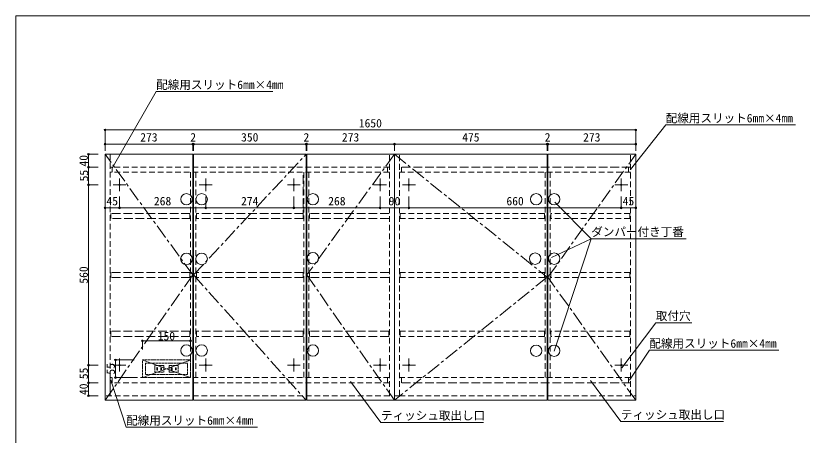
# Model space of a CAD drawing. Units: millimetres at full size, sheet at 1:9. Extents: x -1874 to 1873, y -1240 to 1240.
# Drawn here: x -1874 to 571, y -64 to 1240 of the extents above; entities that cross this region are included whole.
import ezdxf
from ezdxf.enums import TextEntityAlignment as Align

# ---------------------------------------------------------------- set-up
doc = ezdxf.new("R2010")
doc.units = ezdxf.units.MM
doc.header["$LTSCALE"] = 9
doc.header["$PDMODE"] = 32
doc.header["$PDSIZE"] = 5.4
for name, pattern in [('CHAIN1', [8, 5, -1, 1, -1]), ('DASHED2', [3, 2, -1]), ('DASHED3', [4, 3, -1]), ('USER1', [1, 0.8, -0.2])]:
    doc.linetypes.add(name, pattern=pattern)
doc.layers.add('0-0_0', color=7, linetype='Continuous', lineweight=15)
doc.layers.add('1-0', color=7, linetype='Continuous', lineweight=15)
doc.styles.add('ＭＳ ゴシック', font='')
doc.styles.get('ＭＳ ゴシック').set_extended_font_data('MS Gothic')

msp = doc.modelspace()

# ---------------------------------------------------------------- linework, layer by layer
at = {"layer": '0-0_0', "lineweight": 18}
msp.add_lwpolyline([(-1874.068, -1240.29), (1873.294, -1240.29), (1873.294, 1239.758), (-1874.068, 1239.758)], close=True, dxfattribs=at)
at = {"layer": '1-0'}
for p, q in [((-1574.409, 766.235), (-1437.286, 1004.162)), ((37.314, 761.889), (146.776, 900.351)), ((398.235, 900.351), (550.482, 900.351)), ((-1596.4, 809.226), (-1596.4, 45.226)), ((-1323.4, 809.226), (-1596.4, 809.226)), ((-1323.4, 45.226), (-1323.4, 809.226)), ((-1321.4, 45.226), (-1321.4, 809.226)), ((-971.4, 809.226), (-1321.4, 809.226)), ((-971.4, 45.226), (-971.4, 809.226)), ((-969.4, 45.226), (-969.4, 809.226)), ((-696.4, 809.226), (-969.4, 809.226)), ((-696.4, 45.226), (-696.4, 809.226)), ((-696.4, 45.226), (-696.4, 809.226)), ((-221.4, 809.226), (-221.4, 45.226)), ((-219.4, 809.226), (53.6, 809.226)), ((-219.4, 809.226), (-219.4, 45.226)), ((53.6, 45.226), (53.6, 809.226)), ((-1551.4, 714.23), (-1551.4, 734.23)), ((-1283.4, 714.23), (-1283.4, 734.23)), ((-1009.4, 714.23), (-1009.4, 734.23)), ((-741.4, 714.23), (-741.4, 734.23)), ((-651.4, 714.23), (-651.4, 734.23)), ((8.6, 714.23), (8.6, 734.23)), ((-1551.4, 714.23), (-1571.4, 714.23)), ((-1551.4, 714.23), (-1551.4, 694.23)), ((-1551.4, 714.23), (-1531.4, 714.23)), ((-1283.4, 714.23), (-1303.4, 714.23)), ((-1283.4, 714.23), (-1283.4, 694.23)), ((-1283.4, 714.23), (-1263.4, 714.23)), ((-1009.4, 714.23), (-1029.4, 714.23)), ((-1009.4, 714.23), (-1009.4, 694.23)), ((-1009.4, 714.23), (-989.4, 714.23)), ((-741.4, 714.23), (-761.4, 714.23)), ((-741.4, 714.23), (-741.4, 694.23)), ((-741.4, 714.23), (-721.4, 714.23)), ((-651.4, 714.23), (-671.4, 714.23)), ((-651.4, 714.23), (-651.4, 694.23)), ((-651.4, 714.23), (-631.4, 714.23)), ((8.6, 714.23), (-11.4, 714.23)), ((8.6, 714.23), (8.6, 694.23)), ((8.6, 714.23), (28.6, 714.23)), ((-197.766, 660.643), (-84.712, 547.018)), ((-208.615, 488.207), (-84.712, 547.018)), ((102.711, 547.018), (210.331, 547.018)), ((115.95, 285.926), (9.944, 145.778)), ((115.95, 285.926), (204.798, 285.926)), ((204.798, 285.926), (228.55, 285.926)), ((-1480.4, 229.367), (-1330.4, 229.367)), ((-1480.4, 229.367), (-1480.4, 202.478)), ((-1330.4, 229.367), (-1330.4, 202.478)), ((96.058, 200.241), (34.145, 107.496)), ((347.517, 200.241), (498.313, 200.241)), ((-1551.4, 154.226), (-1551.4, 174.226)), ((-1283.4, 154.226), (-1283.4, 174.226)), ((-1009.4, 154.226), (-1009.4, 174.226)), ((-741.4, 154.226), (-741.4, 174.226)), ((-651.4, 154.226), (-651.4, 174.226)), ((8.6, 154.226), (8.6, 174.226)), ((-1551.4, 154.226), (-1571.4, 154.226)), ((-1563.775, 170.226), (-1563.775, 115.226)), ((-1563.775, 170.226), (-1505.341, 170.226)), ((-1551.4, 154.226), (-1551.4, 134.226)), ((-1551.4, 154.226), (-1531.4, 154.226)), ((-1283.4, 154.226), (-1303.4, 154.226)), ((-1283.4, 154.226), (-1283.4, 134.226)), ((-1283.4, 154.226), (-1263.4, 154.226)), ((-1009.4, 154.226), (-1029.4, 154.226)), ((-1009.4, 154.226), (-1009.4, 134.226)), ((-1009.4, 154.226), (-989.4, 154.226)), ((-741.4, 154.226), (-761.4, 154.226)), ((-741.4, 154.226), (-741.4, 134.226)), ((-741.4, 154.226), (-721.4, 154.226)), ((-651.4, 154.226), (-671.4, 154.226)), ((-651.4, 154.226), (-631.4, 154.226)), ((-651.4, 154.226), (-651.4, 134.226)), ((8.6, 154.226), (-11.4, 154.226)), ((8.6, 154.226), (28.6, 154.226)), ((8.6, 154.226), (8.6, 134.226)), ((-1530.875, -38.971), (-1578.119, 107.012)), ((-1563.775, 115.226), (-1505.341, 115.226)), ((-738.46, -23.698), (-833.339, 103.369)), ((7.494, -21.002), (-87.384, 106.066)), ((-1323.4, 45.226), (-1596.4, 45.226)), ((-1321.4, 45.226), (-971.4, 45.226)), ((-969.4, 45.226), (-696.4, 45.226)), ((-221.4, 45.226), (-696.4, 45.226)), ((53.6, 45.226), (-219.4, 45.226)), ((-738.46, -23.698), (-519.093, -23.698)), ((-519.093, -23.698), (-419.83, -23.698)), ((7.494, -21.002), (226.862, -21.002)), ((226.862, -21.002), (326.125, -21.002)), ((-1530.875, -38.971), (-1382.192, -38.971)), ((-1382.192, -38.971), (-1279.415, -38.971)), ((-1279.415, -38.971), (-1122.712, -38.971))]:
    msp.add_line(p, q, dxfattribs=at)
at = {"layer": '1-0', "color": 4, "lineweight": 9}
for p, q in [((-1596.4, 884.772), (53.6, 884.772)), ((-1596.4, 884.772), (-1596.4, 820.297)), ((53.6, 884.772), (53.6, 820.297)), ((-1596.4, 841.016), (-1323.4, 841.016)), ((-1596.4, 841.016), (-1596.4, 820.297)), ((-1323.4, 841.016), (-1323.4, 820.297)), ((-1323.4, 841.016), (-1321.4, 841.016)), ((-1321.4, 841.016), (-1321.4, 820.297)), ((-1321.4, 841.016), (-971.4, 841.016)), ((-971.4, 841.016), (-971.4, 820.297)), ((-971.4, 841.016), (-969.4, 841.016)), ((-969.4, 841.016), (-969.4, 820.297)), ((-969.4, 841.016), (-696.4, 841.016)), ((-696.4, 841.016), (-696.4, 820.297)), ((-696.4, 841.016), (-221.4, 841.016)), ((-221.4, 841.016), (-221.4, 820.297)), ((-221.4, 841.016), (-219.4, 841.016)), ((-219.4, 841.016), (-219.4, 820.297)), ((-219.4, 841.016), (53.6, 841.016)), ((53.6, 841.016), (53.6, 820.297)), ((-1647.888, 809.226), (-1647.888, 769.23)), ((-1647.888, 809.226), (-1618.051, 809.226)), ((-1647.888, 769.23), (-1618.051, 769.23)), ((-1647.888, 714.23), (-1618.051, 714.23)), ((-1596.4, 642.699), (-1596.4, 678.218)), ((-1551.4, 642.699), (-1551.4, 678.218)), ((-1283.4, 642.699), (-1283.4, 678.218)), ((-1009.4, 642.699), (-1009.4, 678.218)), ((-741.4, 642.699), (-741.4, 678.218)), ((-651.4, 642.699), (-651.4, 678.218)), ((8.6, 642.699), (8.6, 678.218)), ((53.6, 642.699), (53.6, 678.218)), ((-1596.4, 642.699), (-1551.4, 642.699)), ((-1551.4, 642.699), (-1283.4, 642.699)), ((-1283.4, 642.699), (-1009.4, 642.699)), ((-1009.4, 642.699), (-741.4, 642.699)), ((-741.4, 642.699), (-651.4, 642.699)), ((-651.4, 642.699), (8.6, 642.699)), ((8.6, 642.699), (53.6, 642.699)), ((-1647.888, 154.226), (-1618.051, 154.226)), ((-1647.888, 99.226), (-1618.051, 99.226)), ((-1647.888, 99.226), (-1647.888, 59.226)), ((-1647.888, 59.226), (-1618.051, 59.226))]:
    msp.add_line(p, q, dxfattribs=at)
at = {"layer": '1-0', "linetype": 'CHAIN1'}
for p, q in [((-1323.4, 434.226), (-1596.4, 809.226)), ((-1321.4, 434.226), (-971.4, 809.226)), ((-696.4, 809.226), (-969.4, 434.226)), ((-1323.4, 434.226), (-1596.4, 45.226)), ((-1321.4, 434.226), (-971.4, 45.226)), ((-969.4, 434.226), (-696.4, 45.226))]:
    msp.add_line(p, q, dxfattribs=at)
at = {"layer": '1-0', "linetype": 'DASHED2'}
for p, q in [((-1580.4, 809.226), (-1580.4, 59.226)), ((-712.4, 59.226), (-712.4, 809.226)), ((-680.4, 59.226), (-680.4, 809.226)), ((37.6, 59.226), (37.6, 809.226)), ((-712.4, 769.23), (-1580.4, 769.23)), ((-1574.4, 769.23), (-1574.4, 753.23)), ((-718.4, 753.23), (-718.4, 769.23)), ((-674.4, 753.23), (-674.4, 769.23)), ((31.6, 753.23), (31.6, 769.23)), ((-712.4, 753.23), (-1580.4, 753.23)), ((-1330.4, 115.226), (-1330.4, 753.23)), ((-1314.4, 115.226), (-1314.4, 753.23)), ((-978.4, 115.226), (-978.4, 753.23)), ((-962.4, 115.226), (-962.4, 753.23)), ((37.6, 753.23), (-680.4, 753.23)), ((-228.4, 115.226), (-228.4, 753.23)), ((-212.4, 115.226), (-212.4, 753.23)), ((-230.4, 625.319), (-678.4, 625.319)), ((-230.4, 609.319), (-230.4, 625.319)), ((35.6, 625.319), (-210.4, 625.319)), ((-210.4, 609.319), (-210.4, 625.319)), ((35.6, 609.319), (35.6, 625.319)), ((35.6, 609.319), (-210.4, 609.319)), ((-230.4, 442.262), (-678.4, 442.262)), ((-678.4, 426.262), (-678.4, 442.262)), ((-230.4, 426.262), (-230.4, 442.262)), ((35.6, 442.262), (-210.4, 442.262)), ((-210.4, 426.262), (-210.4, 442.262)), ((35.6, 442.262), (35.6, 426.262)), ((-230.4, 426.262), (-678.4, 426.262)), ((35.6, 426.262), (-210.4, 426.262)), ((-678.4, 243.205), (-678.4, 259.205)), ((-230.4, 259.205), (-678.4, 259.205)), ((-230.4, 243.205), (-230.4, 259.205)), ((35.6, 259.205), (-210.4, 259.205)), ((-210.4, 243.205), (-210.4, 259.205)), ((35.6, 243.205), (35.6, 259.205)), ((-230.4, 243.205), (-678.4, 243.205)), ((35.6, 243.205), (-210.4, 243.205)), ((-1580.4, 115.226), (-1580.4, 59.226)), ((-712.4, 115.226), (-1580.4, 115.226)), ((-712.4, 99.226), (-1580.4, 99.226)), ((-1574.4, 115.226), (-1574.4, 99.226)), ((-718.4, 99.226), (-718.4, 115.226)), ((37.6, 115.226), (-680.4, 115.226)), ((-674.4, 99.226), (-674.4, 115.226)), ((31.6, 99.226), (31.6, 115.226)), ((-711.4, 59.226), (-1596.4, 59.226)), ((-681.4, 59.226), (-696.4, 59.226)), ((-681.4, 59.226), (53.6, 59.226))]:
    msp.add_line(p, q, dxfattribs=at)
at = {"layer": '1-0', "linetype": 'DASHED3'}
for p, q in [((37.6, 769.23), (-680.4, 769.23)), ((-980.4, 609.319), (-980.4, 753.23)), ((-1578.4, 625.319), (-1578.4, 609.319)), ((-1332.4, 625.319), (-1578.4, 625.319)), ((-1332.4, 609.319), (-1332.4, 625.319)), ((-1312.4, 609.319), (-1312.4, 625.319)), ((-980.4, 625.319), (-1312.4, 625.319)), ((-960.4, 609.319), (-960.4, 625.319)), ((-714.4, 625.319), (-960.4, 625.319)), ((-1330.4, 609.319), (-1578.4, 609.319)), ((-980.4, 609.319), (-1312.4, 609.319)), ((-714.4, 609.319), (-960.4, 609.319)), ((-1578.4, 442.262), (-1578.4, 426.262)), ((-1332.4, 442.262), (-1578.4, 442.262)), ((-1332.4, 426.262), (-1332.4, 442.262)), ((-980.4, 442.262), (-1312.4, 442.262)), ((-980.4, 426.262), (-980.4, 442.262)), ((-960.4, 426.262), (-960.4, 442.262)), ((-714.4, 442.262), (-960.4, 442.262)), ((-1332.4, 426.262), (-1578.4, 426.262)), ((-1332.4, 426.262), (-1333.155, 426.262)), ((-714.4, 426.262), (-960.4, 426.262)), ((-1578.4, 259.205), (-1578.4, 243.205)), ((-1332.4, 259.205), (-1578.4, 259.205)), ((-1332.4, 243.205), (-1332.4, 259.205)), ((-980.4, 259.205), (-1312.4, 259.205)), ((-980.4, 243.205), (-980.4, 259.205)), ((-714.4, 259.205), (-960.4, 259.205)), ((-714.4, 243.205), (-714.4, 259.205)), ((-1332.4, 243.205), (-1578.4, 243.205)), ((37.6, 99.226), (-680.4, 99.226))]:
    msp.add_line(p, q, dxfattribs=at)
at = {"layer": '1-0', "linetype": 'USER1'}
for p, q in [((-1480.4, 170.226), (-1330.4, 115.226)), ((-1480.4, 115.226), (-1330.4, 170.226)), ((-1441.4, 153.226), (-1441.4, 132.226)), ((-1413.4, 153.226), (-1441.4, 153.226)), ((-1413.4, 153.226), (-1413.4, 132.226)), ((-1397.4, 132.226), (-1397.4, 153.226)), ((-1369.4, 153.226), (-1397.4, 153.226)), ((-1369.4, 132.226), (-1369.4, 153.226)), ((-1441.4, 132.226), (-1413.4, 132.226)), ((-1397.4, 132.226), (-1369.4, 132.226))]:
    msp.add_line(p, q, dxfattribs=at)
at = {"layer": '1-0'}
for points in [[(-1437.286, 1004.162), (-1288.603, 1004.162), (-1220.249, 1004.162), (-1075.032, 1004.162)], [(146.776, 900.351), (295.459, 900.351), (398.235, 900.351)], [(-221.4, 809.226), (-681.4, 809.226), (-696.4, 809.226)], [(-200.192, 197.4), (-84.712, 547.018), (102.711, 547.018)], [(96.058, 200.241), (244.741, 200.241), (347.517, 200.241)]]:
    msp.add_lwpolyline(points, dxfattribs=at)
at = {"layer": '1-0', "linetype": 'CHAIN1'}
for points in [[(-696.4, 809.226), (-221.4, 427.226), (-696.4, 45.226)], [(53.6, 45.226), (-219.4, 427.226), (53.6, 809.226)]]:
    msp.add_lwpolyline(points, dxfattribs=at)
at = {"layer": '1-0', "color": 4, "lineweight": 9}
msp.add_lwpolyline([(-1647.888, 769.23), (-1647.888, 724.23), (-1647.888, 144.226), (-1647.888, 99.226)], dxfattribs=at)
at = {"layer": '1-0', "linetype": 'DASHED2'}
msp.add_lwpolyline([(-230.4, 609.319), (-678.4, 609.319), (-678.4, 625.319)], dxfattribs=at)
at = {"layer": '1-0', "linetype": 'DASHED3'}
for points in [[(-980.4, 426.262), (-1312.4, 426.262), (-1312.4, 442.262)], [(-980.4, 243.205), (-1312.4, 243.205), (-1312.4, 259.205)], [(-714.4, 243.205), (-960.4, 243.205), (-960.4, 259.205)]]:
    msp.add_lwpolyline(points, dxfattribs=at)
at = {"layer": '1-0', "linetype": 'USER1'}
for points in [[(-1330.4, 115.226), (-1480.4, 115.226), (-1480.4, 170.226), (-1330.4, 170.226)], [(-1340.4, 125.226), (-1340.4, 160.226), (-1470.4, 160.226), (-1470.4, 125.226)], [(-1433.15, 138.376), (-1433.15, 147.076), (-1435.35, 147.076), (-1435.35, 138.376)], [(-1388.15, 138.376), (-1388.15, 147.076), (-1390.35, 147.076), (-1390.35, 138.376)], [(-1420.45, 139.226), (-1420.45, 146.226), (-1422.65, 146.226), (-1422.65, 139.226)], [(-1375.45, 139.226), (-1375.45, 146.226), (-1377.65, 146.226), (-1377.65, 139.226)]]:
    msp.add_lwpolyline(points, close=True, dxfattribs=at)
at = {"layer": '1-0'}
for centre, radius in [((-1551.4, 714.23), 2), ((-1283.4, 714.23), 2), ((-1009.4, 714.23), 2), ((-741.4, 714.23), 2), ((-651.4, 714.23), 2), ((8.6, 714.23), 2), ((-1343.286, 484.126), 18), ((-1295.975, 484.126), 18), ((-1551.4, 154.226), 2), ((-1283.4, 154.226), 2), ((-1009.4, 154.226), 2), ((-741.4, 154.226), 2), ((-651.4, 154.226), 2), ((8.6, 154.226), 2)]:
    msp.add_circle(centre, radius, dxfattribs=at)
at = {"layer": '1-0', "lineweight": 18}
for centre in [(-1343.286, 669.415), (-1295.975, 669.415), (-949.877, 669.415), (-255.975, 669.411), (-199.877, 669.411), (-949.877, 486.4), (-259.251, 484.98), (-199.877, 484.98), (-1343.286, 199.408), (-1295.975, 199.408), (-949.877, 199.408), (-255.975, 198.989), (-199.877, 198.989)]:
    msp.add_circle(centre, 17.651, dxfattribs=at)
at = {"layer": '1-0', "color": 6}
for p in [(-1596.4, 884.772), (53.6, 884.772), (-1596.4, 841.016), (-1323.4, 841.016), (-1321.4, 841.016), (-971.4, 841.016), (-969.4, 841.016), (-696.4, 841.016), (-221.4, 841.016), (-219.4, 841.016), (53.6, 841.016), (-1647.888, 809.226), (-1647.888, 769.23), (-1647.888, 714.23), (-1596.4, 642.699), (-1551.4, 642.699), (-1283.4, 642.699), (-1009.4, 642.699), (-741.4, 642.699), (-651.4, 642.699), (8.6, 642.699), (53.6, 642.699), (-1647.888, 154.226), (-1647.888, 99.226), (-1647.888, 59.226)]:
    msp.add_point(p, dxfattribs=at)
at = {"layer": '1-0'}
for p in [(-1480.4, 229.367), (-1330.4, 229.367), (-1563.775, 170.226), (-1563.775, 115.226)]:
    msp.add_point(p, dxfattribs=at)

# ---------------------------------------------------------------- texts
at = {"layer": '1-0', "style": 'ＭＳ ゴシック'}
for s, p in [('配線用スリット6㎜×4㎜', (-1437.286, 1004.162)), ('配線用スリット6㎜×4㎜', (146.776, 900.351)), ('1650', (-807.4, 884.772)), ('273', (-1486.9, 841.016)), ('2', (-1331.4, 841.016)), ('350', (-1173.4, 841.016)), ('2', (-979.4, 841.016)), ('273', (-859.9, 841.016)), ('475', (-485.9, 841.016)), ('2', (-229.4, 841.016)), ('273', (-109.9, 841.016)), ('45', (-1591.9, 642.699)), ('268', (-1444.4, 642.699)), ('274', (-1173.4, 642.699)), ('268', (-902.4, 642.699)), ('90', (-714.4, 642.699)), ('660', (-348.4, 642.699)), ('45', (13.1, 642.699)), ('ダンパー付き丁番', (-84.712, 547.018)), ('取付穴', (115.95, 285.926)), ('150', (-1432.4, 223.367)), ('配線用スリット6㎜×4㎜', (96.058, 200.241)), ('ティッシュ取出し口', (-738.46, -23.698)), ('ティッシュ取出し口', (7.494, -21.002)), ('配線用スリット6㎜×4㎜', (-1530.875, -38.971))]:
    msp.add_text(s, height=26.39, dxfattribs=at).set_placement(p, align=Align.BOTTOM_LEFT)
for s, p in [('40', (-1641.888, 771.228)), ('55', (-1640.97, 724.997)), ('560', (-1641.888, 407.228)), ('55', (-1557.775, 124.726)), ('55', (-1641.698, 110.382)), ('40', (-1641.888, 61.226))]:
    msp.add_text(s, height=26.39, rotation=90, dxfattribs=at).set_placement(p, align=Align.BOTTOM_LEFT)

doc.saveas('drawing.dxf')
